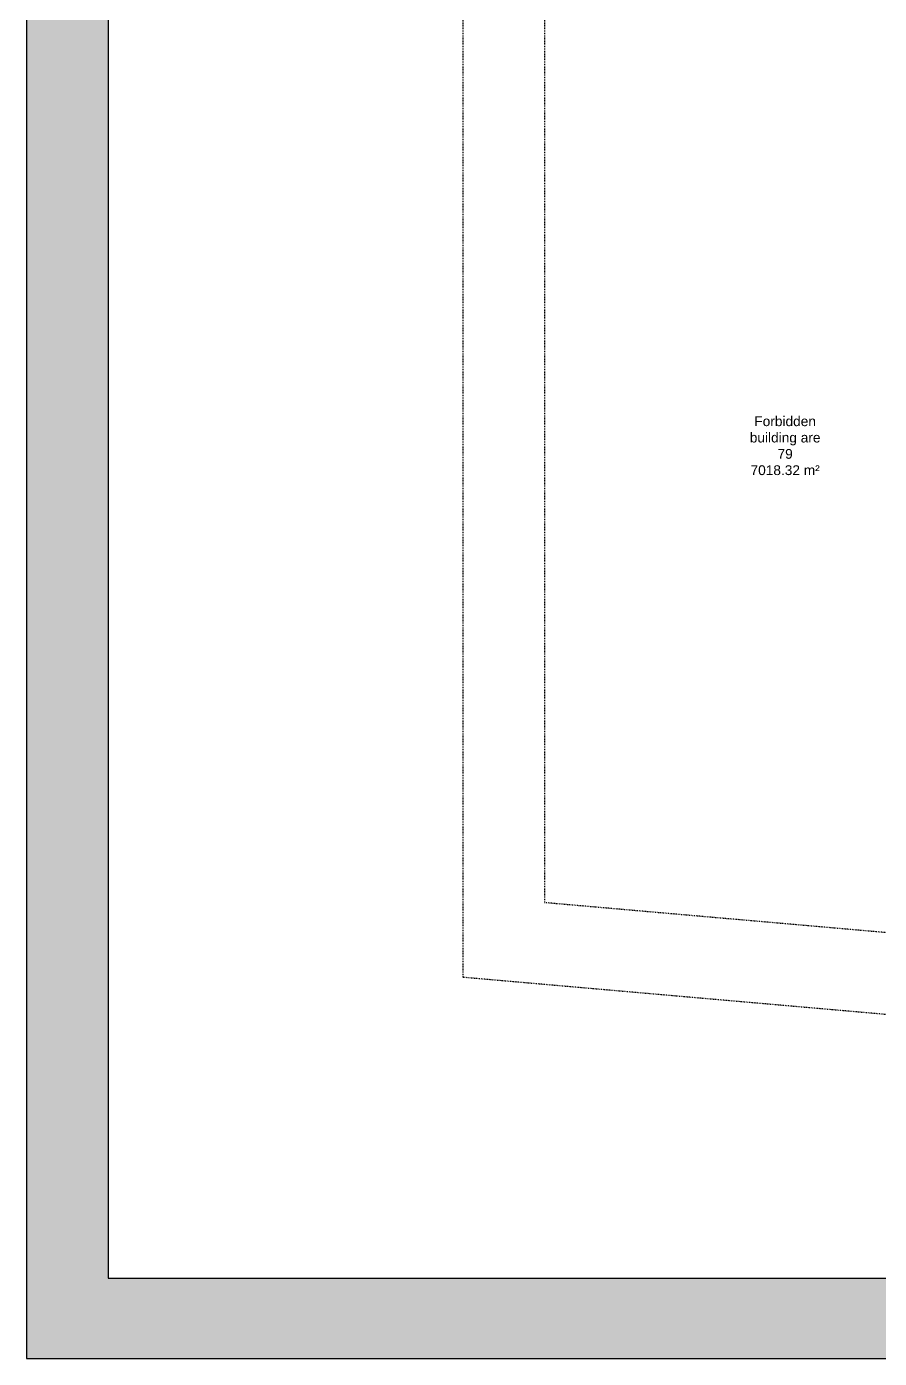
# Model space of a CAD drawing. Header units: metres. Extents: x 183920 to 185578, y 20757 to 21440.
# Drawn here: x 184171.9 to 184276.4, y 20757.1 to 20920.4 of the extents above; entities that cross this region are included whole.
import ezdxf

# ---------------------------------------------------------------- set-up
doc = ezdxf.new("R2010")
doc.units = ezdxf.units.M
for name, pattern in [('Light Grey Page Line', [0]), ('Page Lines', [0]), ('Path offset', [0.022225, 0.00635, -0.003175, 0.00635, -0.003175, 0, -0.003175]), ('Property boundary', [0.001111, 0.0003175, -0.00015875, 0.0003175, -0.00015875, 0, -0.00015875])]:
    doc.linetypes.add(name, pattern=pattern)
doc.layers.add('Imported blocks_1', color=7, linetype='Continuous', true_color=0xc57dd9)
doc.layers.add('Zoning', color=7, linetype='Continuous', true_color=0x47d2e2)
doc.styles.add('Style_11', font='', dxfattribs={"height": 1.2})
doc.styles.get('Style_11').set_extended_font_data('arial')

# ---------------------------------------------------------------- blocks, each defined once
blk = doc.blocks.new('A3  Title block minimal vertical')
at = {"layer": 'Imported blocks_1', "transparency": 33554483}
blk.add_hatch(color=256, dxfattribs=at).paths.add_polyline_path([(-0.20993, -0.1483), (-0.20053, -0.13906), (-0.20053, 0.13995), (0.15506, 0.13995), (0.15506, -0.13906), (-0.20053, -0.13906), (-0.20993, -0.1483), (0.20993, -0.1483), (0.20993, 0.1483), (-0.20993, 0.1483), (-0.20993, -0.1483)], flags=0)
at = {"layer": 'Imported blocks_1', "linetype": 'Page Lines'}
blk.add_lwpolyline([(-0.20993, -0.1483), (0.20993, -0.1483), (0.20993, 0.1483), (-0.20993, 0.1483), (-0.20993, -0.1483)], close=True, dxfattribs=at)
at = {"layer": 'Imported blocks_1', "linetype": 'Light Grey Page Line'}
blk.add_lwpolyline([(-0.20053, -0.13906), (0.20169, -0.13906), (0.20169, 0.13995), (-0.20053, 0.13995), (-0.20053, -0.13906)], close=True, dxfattribs=at)

msp = doc.modelspace()

# ---------------------------------------------------------------- linework, layer by layer
at = {"layer": 'Zoning', "linetype": 'Property boundary'}
msp.add_lwpolyline([(184519.88, 20777.96), (184519.54, 21019.11), (184334.77, 21051.2), (184225.33, 21051.2), (184225.33, 20803.84), (184519.88, 20777.96)], close=True, dxfattribs=at)
msp.add_lwpolyline([(184519.88, 20777.96), (184519.54, 21019.11), (184334.77, 21051.2), (184225.33, 21051.2), (184225.33, 20803.84), (184519.88, 20777.96)], close=True, dxfattribs=at)
at = {"layer": 'Zoning', "linetype": 'Path offset'}
msp.add_lwpolyline([(184509.89, 20788.88), (184509.55, 21010.7), (184333.91, 21041.2), (184235.33, 21041.2), (184235.33, 20813), (184509.89, 20788.88)], close=True, dxfattribs=at)

# ---------------------------------------------------------------- block references
at = {"layer": 'Zoning', "xscale": 1062.975773071686, "yscale": 1062.975773071686}
msp.add_blockref('A3  Title block minimal vertical', (184395.02, 20914.72), dxfattribs=at)

# ---------------------------------------------------------------- texts
at = {"layer": 'Zoning', "insert": (184264.82, 20868.99), "char_height": 1.2, "width": 10.5269, "attachment_point": 5, "style": 'Style_11'}
msp.add_mtext('Forbidden building are 79\\P7018.32 m²', dxfattribs=at)

doc.saveas('drawing.dxf')
